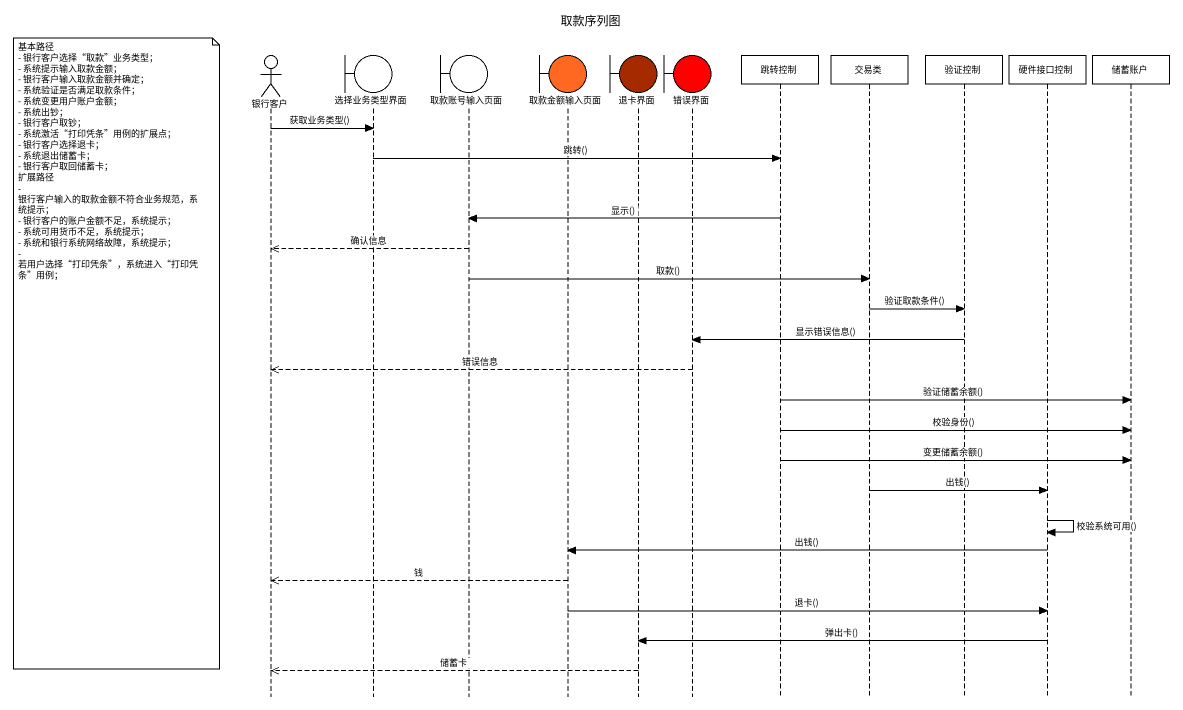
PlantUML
@startuml
title 取款序列图
hide footbox
actor 银行客户
boundary 选择业务类型界面
boundary 取款账号输入页面
boundary 取款金额输入页面 #FF6820
boundary 退卡界面 #A52A00
boundary 错误界面 #FF0000
participant 跳转控制
participant 交易类
participant 验证控制
participant 硬件接口控制
participant 储蓄账户

银行客户 -> 选择业务类型界面 : 获取业务类型()
选择业务类型界面 -> 跳转控制 : 跳转()
跳转控制 -> 取款账号输入页面 : 显示()
取款账号输入页面 -->> 银行客户 : 确认信息
取款账号输入页面 -> 交易类 : 取款()
交易类 -> 验证控制 : 验证取款条件()
验证控制 -> 错误界面 : 显示错误信息()
note left of 银行客户
  基本路径
  - 银行客户选择“取款”业务类型；
  - 系统提示输入取款金额；
  - 银行客户输入取款金额并确定；
  - 系统验证是否满足取款条件；
  - 系统变更用户账户金额；
  - 系统出钞；
  - 银行客户取钞；
  - 系统激活“打印凭条”用例的扩展点；
  - 银行客户选择退卡；
  - 系统退出储蓄卡；
  - 银行客户取回储蓄卡；
  扩展路径
  - 银行客户输入的取款金额不符合业务规范，系统提示；
  - 银行客户的账户金额不足，系统提示；
  - 系统可用货币不足，系统提示；
  - 系统和银行系统网络故障，系统提示；
  - 若用户选择“打印凭条”，系统进入“打印凭条”用例；
end note
错误界面 -->> 银行客户 : 错误信息
跳转控制 -> 储蓄账户 : 验证储蓄余额()
跳转控制 -> 储蓄账户 : 校验身份()
跳转控制 -> 储蓄账户 : 变更储蓄余额()
交易类 -> 硬件接口控制 : 出钱()
硬件接口控制 -> 硬件接口控制 : 校验系统可用()
硬件接口控制 -> 取款金额输入页面 : 出钱()
取款金额输入页面 -->> 银行客户 : 钱
取款金额输入页面 -> 硬件接口控制 : 退卡()
硬件接口控制 -> 退卡界面 : 弹出卡()
退卡界面 -->> 银行客户 : 储蓄卡
@enduml
